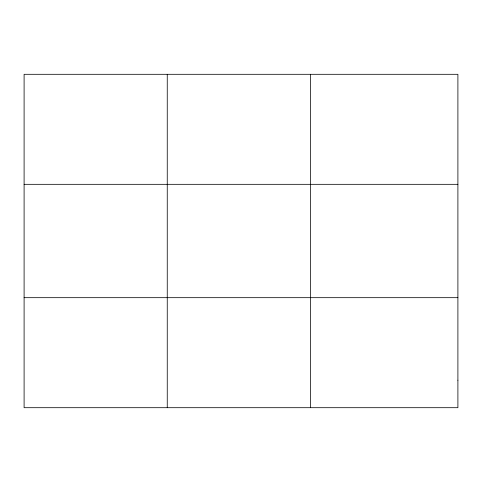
<?xml version="1.0" encoding="UTF-8"?>
<svg xmlns="http://www.w3.org/2000/svg" width="482" height="482" viewBox="0 0 482 482"><rect width="100%" height="100%" fill="white"/><g stroke="black" fill="none" stroke-linecap="round" stroke-linejoin="round"><path stroke-width="0.72" d="M167.254 74.306L167.254 407.694M310.408 74.306L310.408 407.694M24.1 184.323L457.9 184.323M24.1 297.677L457.9 297.677M457.9 380.19L457.9 407.694L24.1 407.694L24.1 74.306L457.9 74.306L457.9 380.19"/></g></svg>
